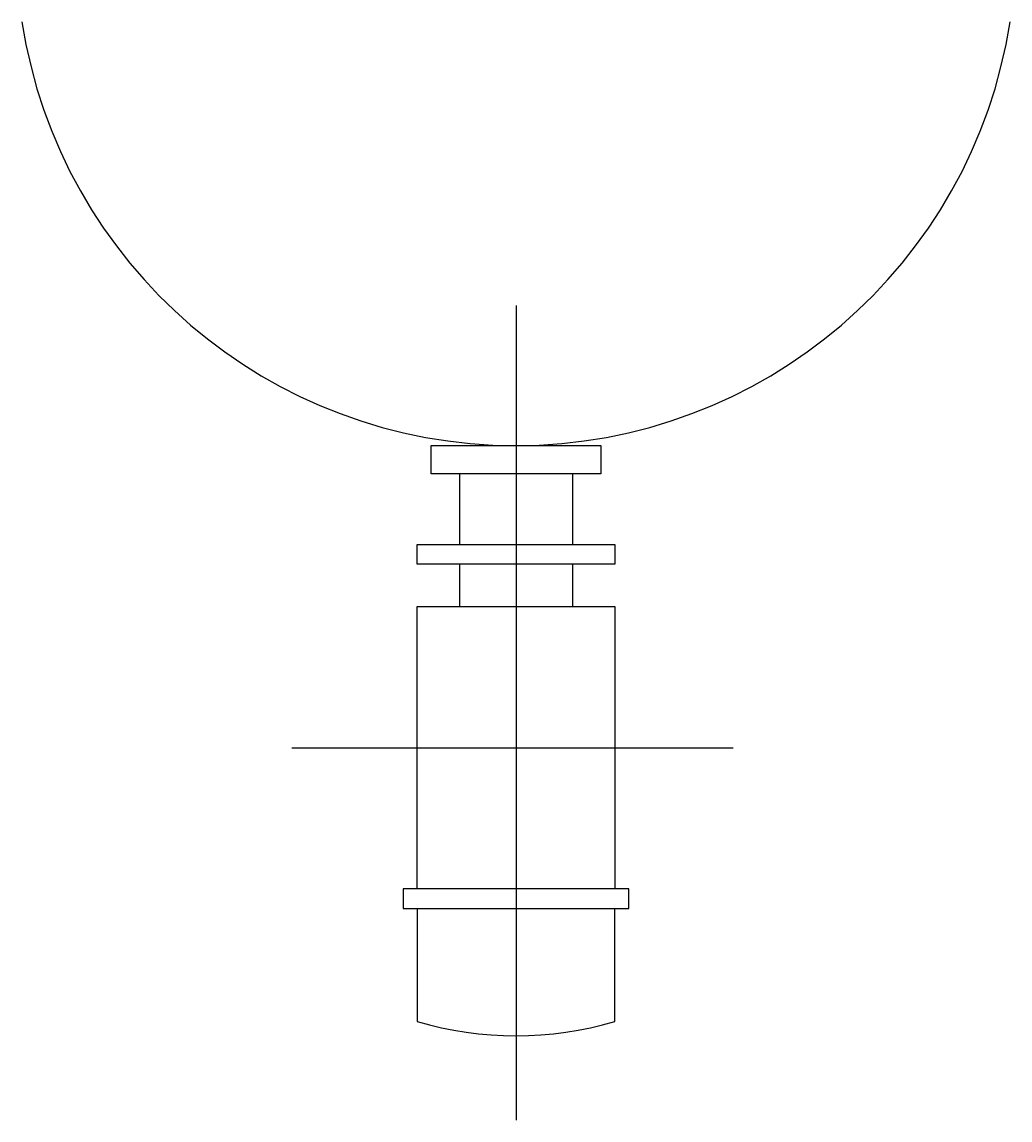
# Model space of a CAD drawing. Extents: x -858.209 to -857.859, y 498.491 to 498.88.
import ezdxf

# ---------------------------------------------------------------- set-up
doc = ezdxf.new("R2010")
doc.units = 0
doc.header["$LTSCALE"] = 50
doc.header["$MEASUREMENT"] = 0
doc.layers.add('A-PECAS', color=2, linetype='CONTINUOUS')
doc.layers.add('ESC1-50', color=1, linetype='CONTINUOUS')

msp = doc.modelspace()

# ---------------------------------------------------------------- linework, layer by layer
at = {"layer": 'A-PECAS'}
for p, q in [((-858.05413852021, 498.7196712484392), (-858.05413852021, 498.6946712484392)), ((-858.01413852021, 498.7196712484392), (-858.01413852021, 498.6946712484392)), ((-858.05413852021, 498.6876712484392), (-858.05413852021, 498.6726712484393)), ((-858.01413852021, 498.6876712484392), (-858.01413852021, 498.6726712484393))]:
    msp.add_line(p, q, dxfattribs=at)
for points in [[(-858.06413852021, 498.7296712484393), (-858.0041385202101, 498.7296712484393), (-858.0041385202101, 498.7196712484392), (-858.06413852021, 498.7196712484392)], [(-858.06913852021, 498.6876712484392), (-858.06913852021, 498.6946712484392), (-857.9991385202101, 498.6946712484392), (-857.9991385202101, 498.6876712484392)], [(-858.07413852021, 498.5656712484392), (-857.9941385202101, 498.5656712484392), (-857.9941385202101, 498.5726712484393), (-858.07413852021, 498.5726712484392)]]:
    msp.add_lwpolyline(points, close=True, dxfattribs=at)
msp.add_lwpolyline([(-858.06913852021, 498.5726712484392), (-858.06913852021, 498.6726712484393), (-857.9991385202101, 498.6726712484393), (-857.9991385202101, 498.5726712484392)], dxfattribs=at)
msp.add_lwpolyline([(-858.06913852021, 498.5656712484392), (-858.06913852021, 498.5256712484388, 0.1428571428570795), (-857.9991385202101, 498.5256712484393), (-857.9991385202101, 498.5656712484392)], format="xyb", dxfattribs=at)
msp.add_arc((-858.03413852021, 498.9067545817726), 0.1770833333333339, 188.7974107099923, 351.2025892900077, dxfattribs=at)
at = {"layer": 'ESC1-50', "linetype": 'CONTINUOUS'}
for p, q in [((-858.03413852021, 498.7792175622389), (-858.03413852021, 498.4908170414788)), ((-858.1134891034217, 498.6226712484392), (-857.9572392598369, 498.6226712484392))]:
    msp.add_line(p, q, dxfattribs=at)

doc.saveas('drawing.dxf')
